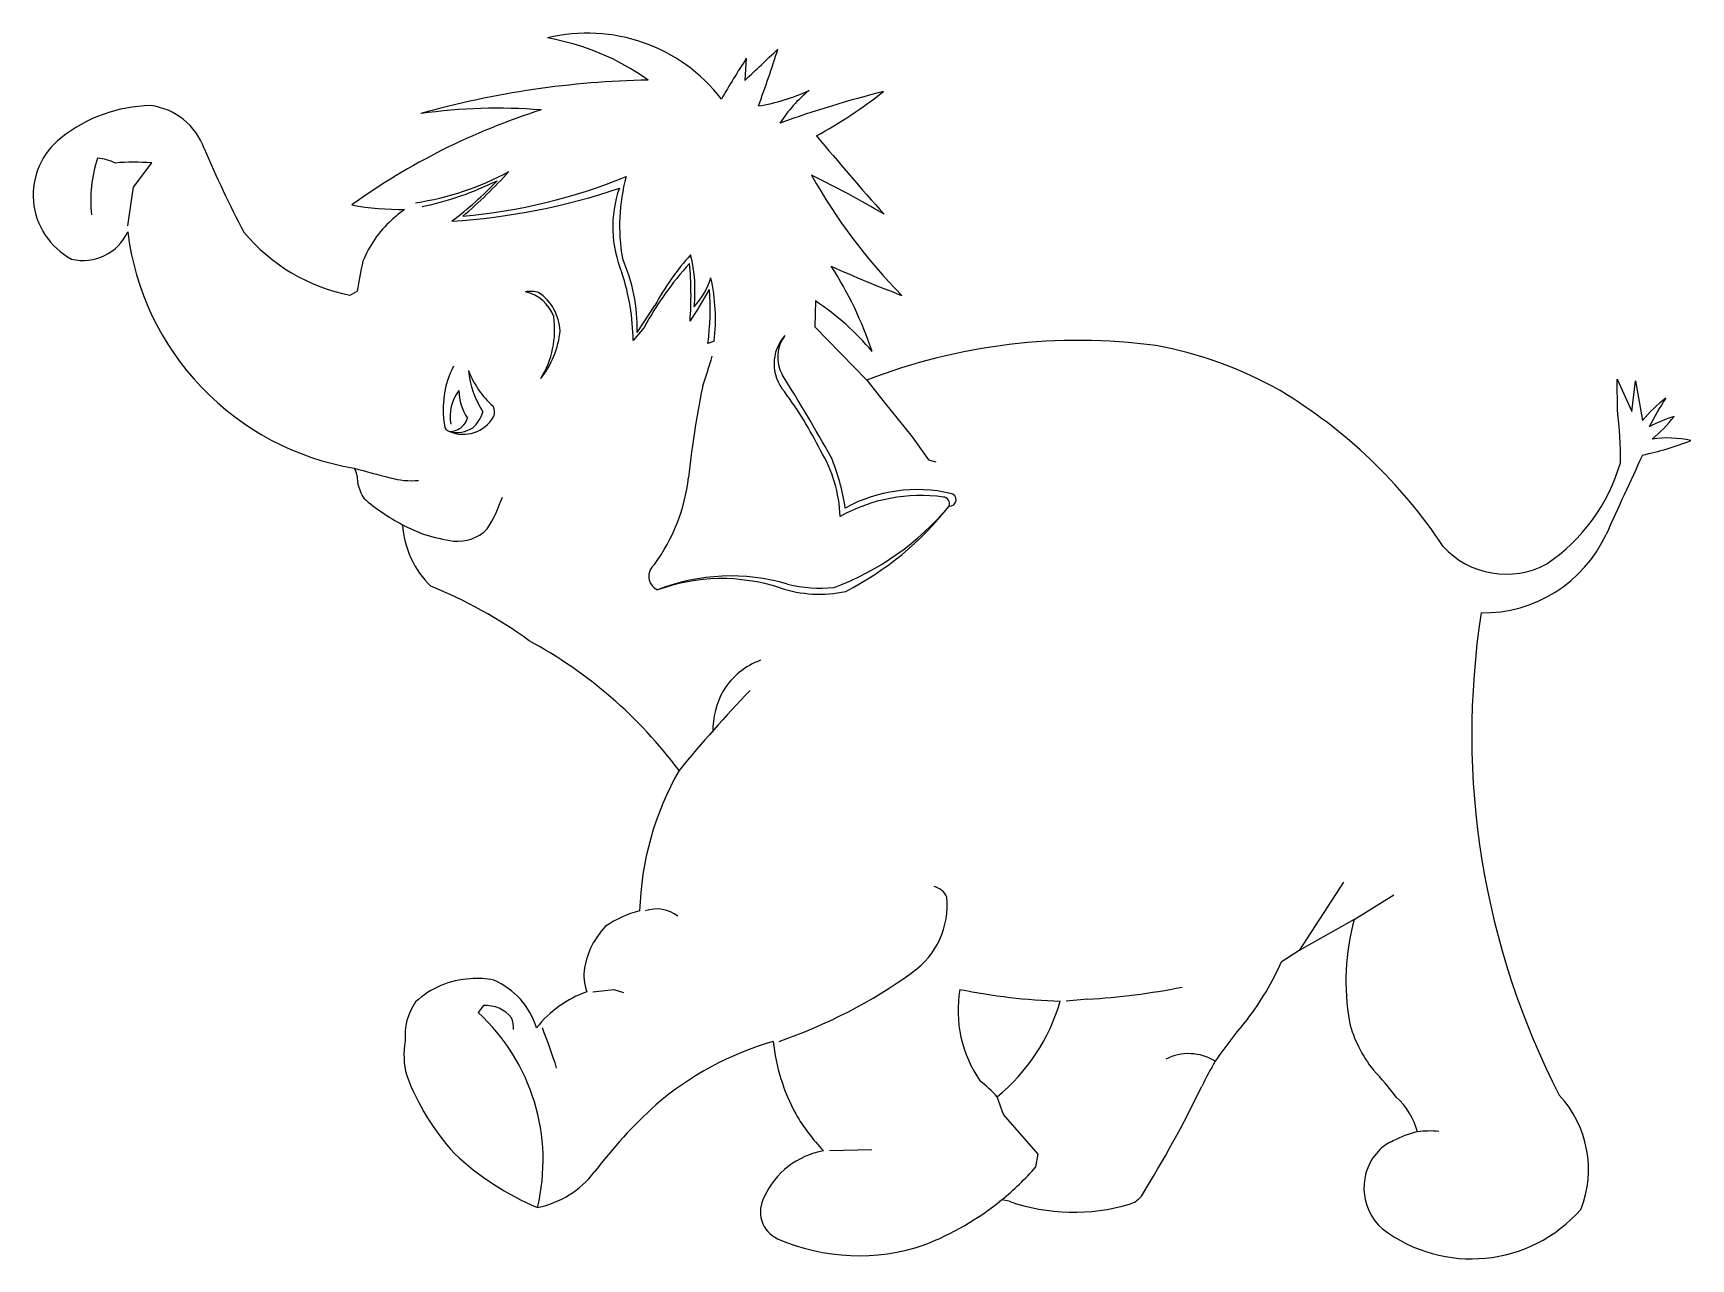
# Model space of a CAD drawing. Extents: x 0 to 1.42, y 0 to 1.05.
import ezdxf

# ---------------------------------------------------------------- set-up
doc = ezdxf.new("R2010")
doc.units = 0
doc.layers.add('WHITE', color=7, linetype='CONTINUOUS')
doc.layers.add('YELLOW', color=2, linetype='CONTINUOUS')

msp = doc.modelspace()

# ---------------------------------------------------------------- linework, layer by layer
at = {"layer": 'WHITE', "linetype": 'CONTINUOUS'}
for p, q in [((0.609323, 1.026075), (0.608042, 1.007237)), ((0.270969, 0.823667), (0.276933, 0.827084)), ((0.668494, 0.818669), (0.667929, 0.796557)), ((0.667929, 0.796557), (0.712293, 0.750931)), ((1.353714, 0.72518), (1.353437, 0.751826)), ((1.353437, 0.751826), (1.365796, 0.724172)), ((1.365796, 0.724172), (1.368933, 0.750399)), ((1.368933, 0.750399), (1.374924, 0.716384)), ((1.128568, 0.290094), (1.081646, 0.26356)), ((1.081646, 0.26356), (1.06635, 0.25347)), ((0.833793, 0.049192), (0.827485, 0.050388))]:
    msp.add_line(p, q, dxfattribs=at)
for centre, radius, start, end in [((0.473536, 0.903091), 0.144495, 37.57046, 103.679112), ((0.403249, 0.83597), 0.210636, 54.514008, 80.127157), ((1.238149, 0.61888), 0.749153, 147.07502, 150.199583), ((-4.038672, 5.95338), 6.786478, -46.787835, -46.460169), ((-0.231899, 1.303713), 0.909115, -20.493631, -17.265215), ((0.539903, 0.237708), 0.769909, 91.070106, 105.714924), ((0.596117, 1.140042), 0.156398, -81.335206, -64.71756), ((0.742031, 0.903331), 0.123858, 129.7019, 147.0394), ((0.949533, 0.10675), 0.918381, 104.052198, 109.82211), ((0.467445, 1.327431), 0.419391, -61.229934, -51.844378), ((0.102817, 0.859247), 0.126439, 91.170948, 128.643949), ((0.093386, 0.930042), 0.056038, 19.715889, 82.98072), ((0.606661, 0.436591), 0.572039, 107.571, 125.7716), ((0.396878, 0.51044), 0.472957, 85.501919, 97.961193), ((0.061916, 0.909163), 0.061916, 127.927257, 241.929394), ((2.863764, 2.789735), 2.857327, -140.175929, -138.402248), ((1.039615, 1.328874), 0.9709, -156.963708, -152.296858), ((0.302265, 0.180405), 0.829364, 59.195848, 64.06062), ((1.084726, 1.160921), 0.480851, -150.784095, -135.431259), ((0.315717, 1.143222), 0.246367, -100.156639, -89.606568), ((0.373365, 0.816948), 0.097556, 125.000378, 133.577702), ((0.368308, 0.818327), 0.093111, 131.9078, 158.396), ((0.042908, 0.894779), 0.041504, -104.1225, -23.9843), ((0.310776, 0.905555), 0.231604, -173.144366, -136.09723), ((0.300983, 0.978115), 0.157337, -140.251862, -100.99733), ((0.516647, 0.795178), 0.241828, 166.26176, 172.418697), ((1.045374, 1.640284), 0.871269, -114.653488, -110.36566), ((0.396827, 0.66678), 0.338066, 18.74842, 32.50211), ((0.537873, 0.62347), 0.234872, 40.318069, 56.21095), ((0.893135, 0.287789), 0.497197, 82.357648, 111.329067), ((0.896774, 0.442343), 0.34395, 60.61235, 79.53343), ((0.312433, 0.905285), 0.232614, -136.428163, -99.464422), ((0.840042, 0.367098), 0.43753, 33.536732, 58.974103), ((1.048692, 0.686326), 0.307486, -1.131079, 7.259358), ((1.472161, 0.634958), 0.126827, 127.44102, 140.05754), ((1.579573, 0.611398), 0.222455, 146.0425, 153.3577), ((1.441256, 0.594761), 0.131184, 107.408054, 117.472713), ((1.30822, 0.792758), 0.118741, -50.858884, -37.827098), ((1.321479, 0.941204), 0.259766, -78.0882, -68.5809), ((1.396188, 0.607867), 0.093705, 77.579291, 97.98382), ((1.205613, 0.723896), 0.156704, -56.028, -16.1696), ((11.329404, -3.922141), 10.969627, 155.154313, 155.544549), ((0.26538, 0.668778), 0.011284, 6.394779, 38.722367), ((0.31458, 0.670465), 0.037989, -179.3516, -147.4908), ((0.391665, 0.77423), 0.165314, -131.306589, -117.406038), ((0.397458, 0.633109), 0.08208, -176.060242, -134.728477), ((1.238632, 0.668292), 0.116215, -90.7011, -25.0274), ((1.258514, 0.658175), 0.072992, -137.455893, -61.647505), ((0.19688, 0.217436), 0.384841, 53.882779, 68.216514), ((1.902543, 0.448358), 0.67337, 171.138721, 207.260342), ((0.235958, 0.182048), 0.393898, 36.682885, 61.531284), ((0.775569, 0.289878), 0.257494, 150.325161, 178.330039), ((0.537968, 0.237166), 0.067849, 136.070379, 170.238051), ((0.540029, 0.210304), 0.089776, 104.083078, 124.558946), ((1.325941, 0.237277), 0.204318, 165.018794, 189.79444), ((0.509898, 0.242126), 0.039345, 170.425526, 200.619764), ((0.85047, 0.34891), 0.236035, -37.615775, -23.849973), ((0.376999, 0.166131), 0.073362, 92.742897, 133.244085), ((0.379806, 0.180019), 0.059725, 76.628614, 96.072545), ((0.368044, 0.178506), 0.064872, 17.085699, 66.782556), ((0.50601, 0.136632), 0.097377, 109.7695, 141.263129), ((0.896205, 0.2123), 0.105954, 170.243436, 214.68527), ((0.896026, 0.749667), 0.529769, -101.348167, -92.006761), ((0.367691, 0.191001), 0.049934, 145.099431, 185.557694), ((0.721588, 0.264499), 0.162053, -51.012504, -15.856045), ((1.371323, -0.079798), 0.438747, 139.551989, 145.45932), ((1.229089, 0.228844), 0.107753, -165.859437, -141.164337), ((0.381189, 0.17399), 0.06436, 169.096186, 195.454715), ((0.706537, -0.071171), 0.26754, 106.1072, 130.7307), ((0.798426, 0.203386), 0.167036, -173.979622, -151.563027), ((0.510476, 0.228029), 0.204135, -159.590031, -137.493579), ((1.461878, -0.083633), 0.517761, 150.79923, 153.513382), ((0.918494, -0.051552), 0.310918, 37.641074, 43.196899), ((0.747264, 0.071111), 0.101809, 41.474562, 52.61402), ((0.064764, 0.600366), 1.037823, -31.791806, -25.885317), ((0.81981, -0.184242), 0.427305, 132.347681, 142.815072), ((1.122348, 0.092387), 0.062482, 15.02239, 47.33187), ((1.235762, 0.076494), 0.093142, -21.5529, 42.92814), ((0.802307, 0.212678), 0.174988, -149.492126, -136.511571), ((1.176805, 0.06535), 0.038425, 112.70387, 132.385043), ((1.20142, 0.027279), 0.083432, 102.969745, 118.215671), ((0.519075, 0.256981), 0.23056, -133.630537, -112.460404), ((0.686759, 0.025329), 0.067887, 99.673851, 156.039065), ((1.18335, 0.06062), 0.04636, 134.420279, 229.151898), ((0.41503, 0.123507), 0.081181, -78.660905, -37.562363), ((0.646785, 0.040239), 0.025437, 150.1541, 245.046099), ((0.673763, 0.238778), 0.243149, -68.888822, -50.786255), ((0.889319, 0.210141), 0.170257, -109.034024, -73.794618), ((0.929928, 0.067353), 0.021826, -71.551299, -39.039398), ((1.228724, 0.124899), 0.124899, -127.304562, -41.414633), ((0.705415, 0.175523), 0.172871, -113.655278, -71.124821)]:
    msp.add_arc(centre, radius, start, end, dxfattribs=at)
at = {"layer": 'YELLOW', "linetype": 'CONTINUOUS'}
for p, q in [((0.085824, 0.916081), (0.101268, 0.936611)), ((0.083684, 0.902612), (0.085824, 0.916081)), ((0.080828, 0.882909), (0.083684, 0.902612)), ((0.516158, 0.791695), (0.531129, 0.814809)), ((0.521957, 0.795952), (0.512605, 0.784755)), ((0.58189, 0.784439), (0.576536, 0.782218)), ((0.712293, 0.750931), (0.727035, 0.732227)), ((0.727035, 0.732227), (0.751132, 0.702619)), ((0.751132, 0.702619), (0.765022, 0.682779)), ((0.765022, 0.682779), (0.771124, 0.681081)), ((1.119487, 0.321999), (1.081646, 0.26356)), ((1.128568, 0.290094), (1.162502, 0.311237)), ((0.478074, 0.228271), (0.496059, 0.230125)), ((0.496059, 0.230125), (0.504437, 0.22772)), ((0.38492, 0.21641), (0.380242, 0.210597)), ((0.900797, 0.221911), (0.882475, 0.220223)), ((0.828949, 0.123375), (0.823544, 0.138538)), ((0.858568, 0.089345), (0.828949, 0.123375)), ((0.716515, 0.093134), (0.680351, 0.09225)), ((0.856644, 0.07854), (0.858568, 0.089345))]:
    msp.add_line(p, q, dxfattribs=at)
for centre, radius, start, end in [((0.164135, 0.904736), 0.114927, 161.720885, 186.193579), ((0.049878, 0.892337), 0.048716, 65.308486, 83.957232), ((0.08581, 0.775902), 0.161451, 84.505659, 95.537956), ((0.291003, 1.141809), 0.241819, -81.499273, -61.474591), ((0.277769, 1.161297), 0.267535, -78.234347, -63.681753), ((0.166562, 1.138929), 0.316379, -52.8003, -43.4138), ((0.095242, 1.210223), 0.419241, -49.57703, -42.064483), ((0.323575, 1.374207), 0.485099, -84.8536, -67.8401), ((0.665662, 0.882839), 0.164587, 165.179183, 189.670598), ((0.323968, 1.435173), 0.549296, -86.464288, -71.216312), ((0.595946, 0.881943), 0.100732, 160.7629, 202.8352), ((0.366312, 0.794647), 0.149875, -1.128277, 23.826386), ((0.768414, 0.662618), 0.280213, 137.807836, 151.586476), ((0.73117, 0.705853), 0.227789, 138.040769, 151.424442), ((0.270969, 0.823667), 0.291106, -4.368411, 5.350863), ((0.43903, 0.827665), 0.126481, -6.304978, 13.948545), ((0.315744, 0.782401), 0.196875, 0.685021, 17.881274), ((0.518069, 0.857343), 0.063851, -43.026569, -17.223809), ((0.419473, 0.802987), 0.163473, -6.5149, 12.52423), ((0.425042, 0.80374), 0.023126, 85.826162, 100.87745), ((0.413552, 0.794033), 0.033192, 19.846893, 77.602845), ((0.425586, 0.803707), 0.023126, 74.307115, 87.177804), ((0.407752, 0.790853), 0.042586, 3.219973, 55.551228), ((0.366295, 0.939567), 0.238879, -35.310241, -27.691422), ((0.345635, 0.811774), 0.232784, -7.294157, 4.134683), ((0.36602, 0.794177), 0.079534, -31.670355, 8.040364), ((0.373251, 0.800716), 0.077381, -38.618982, -5.540255), ((0.669148, 0.764936), 0.036138, 137.972598, 221.005847), ((0.666731, 0.77061), 0.030655, 142.83121, 208.844941), ((-1.600912, 1.448079), 2.283705, -17.939748, -17.235408), ((0.432255, 0.725959), 0.081964, 153.261459, 189.434268), ((0.454544, 0.768229), 0.08309, -173.826441, -147.731001), ((0.444793, 0.786933), 0.077924, -159.224522, -131.603195), ((-0.712407, -0.095385), 1.597883, 29.244674, 32.188612), ((0.393362, 0.719681), 0.037157, 142.982204, 189.905396), ((0.407111, 0.742861), 0.043425, -178.931883, -145.763105), ((1.368273, 0.583637), 0.812625, 168.571153, 174.061247), ((0.361097, 0.534636), 0.348592, 26.639091, 36.344534), ((0.354394, 0.733339), 0.031358, -47.342682, -17.580359), ((0.384287, 0.723867), 0.009994, -24.765743, 28.688254), ((0.356813, 0.71243), 0.005414, 179.00634, 257.481539), ((0.3674, 0.734777), 0.030031, -113.056515, -30.176729), ((0.355424, 0.724425), 0.017281, -89.286614, -49.438688), ((0.361943, 0.732321), 0.025954, -104.056814, -58.140276), ((0.354056, 0.724353), 0.018149, -46.008967, -19.048344), ((0.571411, 0.629984), 0.1182, 2.193226, 31.040385), ((0.514228, 0.615404), 0.181555, 8.337676, 22.62399), ((0.500045, 1.459385), 0.815452, -106.079914, -103.841664), ((0.323372, 0.73308), 0.068007, -105.711401, -84.9724), ((0.4011, 0.687045), 0.160081, -35.787023, -6.93528), ((0.758292, 0.511477), 0.140945, 82.091818, 119.202979), ((0.755279, 0.529675), 0.127782, 77.07461, 118.726054), ((0.783183, 0.648825), 0.005438, -97.162943, 82.837057), ((0.267551, 0.697097), 0.141025, -31.299792, -19.020304), ((0.603588, 0.791849), 0.232465, -69.6851, -39.6771), ((0.573642, 0.806175), 0.264783, -62.896951, -37.925586), ((0.777408, 0.645563), 0.005526, -22.709755, 87.135155), ((0.391665, 0.77423), 0.165314, -117.406038, -110.292174), ((0.362653, 0.649276), 0.03595, -95.380293, -45.050643), ((0.38347, 0.777019), 0.165314, -107.29149, -98.413452), ((0.53875, 0.583359), 0.012737, 127.722355, 245.744867), ((0.596228, 0.412535), 0.171116, 73.570369, 111.49862), ((0.58828, 0.421535), 0.159882, 71.832681, 110.03018), ((0.671711, 0.675785), 0.107706, -108.166625, -77.907218), ((0.672685, 0.690933), 0.117663, -103.796238, -84.337636), ((0.643467, 0.452235), 0.063294, 110.244925, 147.946585), ((1.492041, -0.355015), 1.216769, 136.282728, 140.596845), ((0.652279, 0.450969), 0.071523, 150.834388, 180.698274), ((0.766703, 0.303254), 0.015175, 22.42666, 78.12878), ((0.532889, 0.269958), 0.02909, 51.931784, 109.488084), ((0.709965, 0.302685), 0.07105, -54.330704, 5.134154), ((0.493177, 0.60377), 0.442061, -70.970737, -54.258984), ((0.867814, 0.800411), 0.579439, -86.736882, -78.675556), ((0.387054, 0.189071), 0.027422, 38.291699, 94.464553), ((0.26336, 0.083942), 0.172345, -13.431294, 47.297725), ((0.392467, 0.197935), 0.018045, -5.709923, 26.772955), ((-0.041739, 0.009199), 0.512653, 17.471492, 21.557596), ((0.987285, 0.132346), 0.04305, 58.284946, 117.09026), ((1.193557, 0.02484), 0.084444, 85.009893, 97.390847), ((0.673763, 0.238778), 0.243149, -50.786255, -41.224334)]:
    msp.add_arc(centre, radius, start, end, dxfattribs=at)

doc.saveas('drawing.dxf')
